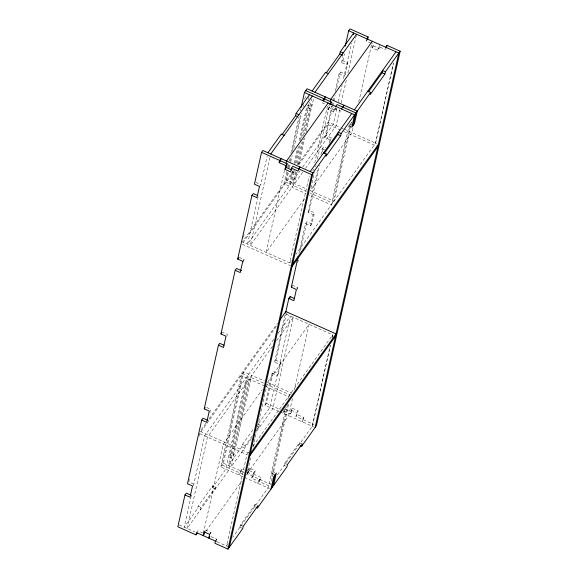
<?xml version="1.0" encoding="UTF-8"?>
<svg xmlns="http://www.w3.org/2000/svg" width="578" height="578" viewBox="0 0 578 578"><rect width="100%" height="100%" fill="white"/><g stroke="black" fill="none" stroke-linecap="round" stroke-linejoin="round"><path stroke-width="0.43" stroke-dasharray="2.89 2.17" d="M189.396 479.241L188.804 481.879L193.854 484.126L192.965 485.361M199.013 436.209L199.605 433.579L276.559 326.151M243.439 237.479L244.024 234.841M191.152 496.22L184.23 527.187L197.64 508.459L198.146 506.212L212.885 485.636L215.724 486.9L215.218 489.147L212.379 487.883L212.885 485.636M193.464 485.852L204.648 435.819L273.813 339.279M209.821 412.692L210.594 409.238L206.267 407.317M226.944 336.078L227.327 334.351L222.284 332.104M243.49 262.058L244.068 259.464L239.025 257.224M258.099 196.693L247.5 244.118L300.04 170.777M259.479 186.434L260.808 184.584L267.152 156.197M269.977 157.534L250.346 245.383L302.886 172.049M215.724 486.9L200.985 507.477L200.479 509.724L197.64 508.459M203.348 533.219L223.267 444.106L262.239 389.702M284.477 170.272L266.118 252.398L305.61 197.271M242.832 476.734L220.753 466.908L241.171 375.548L246.221 377.795L225.796 469.155L212.379 487.883M286.775 171.543L284.022 183.84L289.072 186.087L292.793 169.433M287.757 167.15L288.935 161.883M289.13 161.002L289.52 159.246M290.893 153.098L298.949 117.081M300.322 110.933L300.712 109.177M287.512 172.331L285.351 181.991L290.394 184.238L293.53 170.214M288.494 167.938L289.275 164.419M290.062 160.908L290.85 157.397M292.222 151.248L300.271 115.224M220.753 466.908L223.404 463.209L243.822 371.849L248.872 374.089L228.447 465.449L241.864 446.729L242.363 444.482L253.547 428.869M288.249 173.111L286.674 180.141L291.724 182.381L294.462 170.113M289.426 167.844L290.604 162.57M290.799 161.688L292.172 155.54M293.747 148.517L301.6 113.375M302.973 107.226L303.566 104.589M304.743 99.322L305.726 94.929M210.623 533.985L210.963 532.49L205.284 529.961L204.395 531.196M294.166 163.299L297.497 148.401M299.26 140.512L306.701 107.212L309.353 103.505L312.192 104.77L309.541 108.469L306.701 107.212M308.377 99.719L309.302 95.558M295.098 163.198L298.819 146.552M300.192 140.411L308.031 105.355L310.87 106.619L304.794 133.793M296.03 163.104L300.148 144.695M301.716 137.687L309.729 101.844M295.452 171.543L291.919 187.359L306.109 193.666M297.2 163.69L302.128 141.675M303.501 135.527L311.752 98.628M296.174 172.352L293.234 185.502L306.376 191.347M297.937 164.463L303.616 139.045M297.121 172.23L294.57 183.652L307.185 189.266M298.869 164.369L304.779 137.969M306.123 131.936L313.681 98.108M216.41 540.676L216.743 539.18L210.125 536.232M252.319 435.812L245.202 445.746L244.704 447.993L241.864 446.729M240.21 473.129L240.715 470.882M242.045 469.025L241.539 471.272L238.887 474.979L239.386 472.732L242.045 469.025L244.415 470.08M248.482 452.451L246.914 454.626L226.504 545.986L228.563 543.103M293.429 170.712L242.457 241.871L289.766 262.918L309.208 175.95M312.958 170.785L313.355 169.036M314.721 162.917L327.415 106.128M327.863 109.488L330.522 105.781L336.194 108.31L333.542 112.016L327.863 109.488L328.701 105.745L330.031 103.896L329.193 107.638L334.872 110.16L335.37 107.913M288.595 404.289L270.728 484.256L247.066 473.736L247.572 471.489L248.663 471.973L249.501 468.231L255.18 470.759L254.342 474.502L251.69 478.208L258.315 481.149L260.967 477.45L254.342 474.502M247.767 470.615L250.888 456.634M253.041 447.025L256.357 432.171M256.553 431.296L267.491 382.376L309.057 324.345L294.412 389.875M351.099 126.958L348.975 126.011L351.619 122.305L333.997 201.187L310.343 190.668L314.446 172.323M315.617 167.078L316.007 165.33M317.373 159.217L329.482 105.044M247.341 473.83L248.179 470.08L253.858 472.609L253.019 476.351M257.817 424.223L259.948 425.17L259.443 427.417L257.311 426.463M279.167 411.493L264.97 405.178L272.086 373.352L273.408 371.502L278.459 373.749L280.966 362.514L275.923 360.267L274.593 362.124L279.644 364.364L280.966 362.514M274.593 362.124L285.395 313.818L332.704 334.864L332.126 337.509M298.934 253.229L305.56 223.585L306.889 221.728L311.939 223.975L314.446 212.74L309.403 210.5L308.074 212.35L313.117 214.597L314.446 212.74M308.074 212.35L318.016 167.88M320.935 154.803L322.3 148.698L323.629 146.848L325.79 147.809M324.814 137.463L326.137 135.613L331.187 137.86L329.857 139.71L324.814 137.463L331.779 106.301M331.974 105.427L332.762 101.916M332.957 101.034L333.94 96.642M335.117 91.375L339.04 73.811L340.37 71.961L345.413 74.201L347.927 62.973L342.877 60.726L341.555 62.576L346.598 64.823L347.927 62.973M341.555 62.576L342.899 56.557M264.97 405.178L266.299 403.328L273.408 371.502M275.923 360.267L286.45 313.182M297.728 262.715L298.508 259.226M300.459 250.505L306.889 221.728M309.403 210.5L319.533 165.156M322.459 152.079L323.629 146.848M326.137 135.613L335.103 95.5M336.663 88.528L340.37 71.961M342.877 60.726L344.416 53.848M239.906 527.259L240.412 525.012L255.151 504.435L257.99 505.699M251.69 478.208L252.528 474.459L255.18 470.759M333.542 112.016L334.38 108.267L335.71 106.417M305.56 223.585L310.61 225.825L313.117 214.597M329.084 143.163L329.857 139.71M336.822 108.548L333.289 124.357L302.634 167.15M338.397 101.526L342.125 84.836M343.498 78.687L351.402 43.321M297.323 289.354L297.706 287.627L292.663 285.38M330.414 141.314L331.187 137.86M339.662 109.806L336.136 125.621L305.473 168.415M341.244 102.783L346.54 79.063M347.92 72.915L356.366 35.142M258.315 481.149L257.81 483.396L260.468 479.697L260.967 477.45M259.638 479.299L259.139 481.546L272.231 487.37M255.151 504.435L254.652 506.682L256.076 507.318M284.94 409.152L283.61 411.001L283.104 413.248L284.434 411.399L284.94 409.152L291.558 412.1L292.396 408.35L298.075 410.879L297.236 414.621L295.914 416.471L302.532 419.418L303.862 417.569L297.236 414.621M371.04 43.177L366.3 41.067L366.806 38.82M286.132 407.114L268.076 487.962L232.688 537.345M287.909 399.232L288.487 396.595L264.84 386.075M349.343 124.349L331.346 204.894L307.691 194.374M287.656 404.383L272.18 473.628L275.02 474.885M289.419 396.501L289.809 394.745L266.812 384.515M290.756 394.651L291.139 392.895L267.491 382.376M292.461 398.61L288.639 415.705L247.066 473.736M352.883 128.273L351.908 132.637L310.343 190.668M358.743 102.06L371.632 44.398M283.61 411.001L290.235 413.949L291.074 410.207L292.396 408.35M379.594 46.182L379.089 48.429L377.766 50.286L372.088 47.757L372.926 44.015L371.827 43.523M372.088 47.757L373.417 45.908L373.915 43.661M302.215 443.969L299.375 442.705L284.636 463.281L284.13 465.528L285.554 466.164M295.914 416.471L296.752 412.728L298.075 410.879M377.766 50.286L378.604 46.536L379.927 44.687M302.532 419.418L302.034 421.665L303.363 419.816L303.862 417.569M298.869 444.952L299.375 442.705M312.286 426.224L330.349 345.406L312.293 426.232L277.426 474.892M332.119 337.501L332.704 334.864L252.629 446.65M375.555 143.156L393.43 63.219L375.57 143.163L296.001 254.212M366.3 41.067L367.182 39.831M345.413 74.201L344.091 76.058L339.04 73.811M297.591 164.911L328.246 122.11L340.081 127.377M294.787 170.366L241.951 244.118L290.459 265.692M298.971 164.52L327.74 124.357L343.361 131.307M386.552 47.634L385.23 49.484L378.604 46.536M242.746 261.321L244.068 259.464M310.61 225.825L311.939 223.975M289.766 262.918L291.334 260.743M296.825 288.863L297.706 287.627M205.862 423.298L200.104 431.333L248.612 452.906M208.998 418.92L277.527 323.254M277.967 333.47L290.438 316.065L270.02 407.425L258.149 423.992M272.505 346.345L207.488 437.084L187.077 528.451L228.642 470.42L249.053 379.06L264.045 385.728M276.652 340.536L293.284 317.329L272.867 408.689L256.235 431.903M278.459 373.749L277.129 375.599L272.086 373.352M257.405 428.717L259.948 425.17M251.56 438.435L231.287 466.713L251.712 375.353L264.334 380.974M196.491 532.613L197.821 530.763L202.56 532.865M249.501 468.231L246.849 471.937L252.528 474.459M205.963 531.117L241.821 481.062M246.452 475.065L248.663 471.973M290.235 413.949L291.558 412.1M209.633 534.339L210.963 532.49M215.421 541.03L216.743 539.18M273.51 471.771L270.851 475.477L272.274 476.113M373.417 45.908L379.089 48.429M322.076 102.797L326.028 104.553M334.38 108.267L341.006 111.214M352.428 125.108L350.297 124.162L332.661 203.037L309.664 192.806M340.868 127.731L343.238 128.778M344.026 129.132L376.986 143.792M344.185 131.676L377.073 146.306M322.3 148.698L324.468 149.659M255.765 182.337L260.808 184.584M263.525 383.055L250.382 377.21L232.753 456.085L229.914 454.821L247.543 375.946L242.5 373.699L222.075 465.059L244.92 475.195M291.074 410.207L296.752 412.728M266.299 403.328L280.316 409.564M303.363 419.816L313.999 424.548M279.954 411.847L313.709 426.86M242.363 444.482L245.202 445.746M284.636 463.281L287.476 464.546M199.605 433.579L246.914 454.626M273.517 471.778L274.933 472.407M223.404 463.209L244.393 472.515M244.415 477.435L269.485 488.591M198.146 506.212L200.985 507.477M240.412 525.012L243.251 526.276M239.921 527.266L242.746 528.523M179.18 524.94L194.952 531.955M217.032 541.774L229.336 547.25M231.236 452.971L228.585 456.678L231.424 457.935L234.076 454.236L231.236 452.971"/><path stroke-width="0.87" d="M191.34 495.353L186.297 493.113L184.967 494.963L177.858 526.789L195.993 534.86L197.315 533.003M208.08 420.473L203.037 418.226L201.708 420.076L187.482 483.728L192.525 485.975L190.018 497.21L184.967 494.963M201.708 420.076L206.758 422.323L209.265 411.088L204.215 408.848L218.448 345.189L219.77 343.339L224.098 345.261M218.448 345.189L223.491 347.436L226.005 336.201L220.955 333.961L235.188 270.309L236.51 268.452L241.561 270.699M235.188 270.309L240.231 272.549L242.746 261.321L237.695 259.074L251.921 195.422L253.251 193.572L257.578 195.494M323.615 152.838L326.44 154.095L313.03 172.822L262.874 150.511L261.552 152.361L254.436 184.187L259.479 186.434L256.972 197.669L251.921 195.422M195.993 534.86L196.491 532.613L216.244 541.427M279.181 162.678L279.687 160.431L281.016 158.574L280.511 160.821L279.181 162.678L285.807 165.626L287.136 163.769L280.511 160.821M281.854 134.855L295.575 115.701L296.081 113.454L309.49 94.727M286.038 163.285L286.544 161.038L328.109 103.007M229.336 547.25L313.03 172.822L311.701 174.672L292.815 166.298L291.485 168.147L290.647 171.89L284.968 169.368L285.807 165.626M204.944 531.457L204.446 533.704L203.116 535.56L203.955 531.811L209.633 534.339L208.795 538.082L209.677 536.846M284.968 169.368L286.298 167.512L287.136 163.769M301.109 107.414L304.447 92.48L307.099 88.781L357.247 111.092L354.459 123.569L351.807 127.276L354.596 114.791L304.447 92.48M215.421 541.03L214.915 543.277L228.007 549.1L242.746 528.523L243.251 526.276L257.99 505.699L257.492 507.946L256.076 507.318M299.606 168.494L299.939 166.999L298.609 168.848L298.111 171.095L291.485 168.147M305.769 90.63L323.911 98.701L323.405 100.948L324.735 99.091L325.233 96.844L322.582 100.55M228.007 549.1L311.701 174.672M326.071 73.124L339.799 53.971L340.298 51.724L353.714 32.997L353.324 34.716M330.262 101.555L330.761 99.308L372.333 41.276M330.854 104.286L331.353 102.039L324.735 99.091M285.561 313.074L288.827 298.472L290.149 296.615L294.477 298.544M288.827 298.472L293.87 300.712L296.384 289.484L291.334 287.237L298.154 256.719M345.203 46.233L348.664 30.75L349.993 28.9L368.128 36.97L367.63 39.217M289.759 298.364L290.149 296.615M326.44 154.095L325.941 156.342L340.68 135.765L341.186 133.518L370.664 92.364L367.832 91.107M324.121 153.661L337.841 134.501L338.347 132.254L341.186 133.518M270.901 489.219L273.69 476.742L276.349 473.035L273.553 485.52M272.231 487.37L275.02 474.885M353.136 125.419L355.925 112.941L342.833 107.118M370.664 92.364L370.166 94.611L384.905 74.035L385.403 71.788L400.142 51.211L387.058 45.387L385.728 47.237M386.718 46.883L387.058 45.387M368.338 91.931L382.065 72.77L382.564 70.523L385.403 71.788M300.293 445.587L301.709 446.216L302.215 443.969L287.476 464.546L286.97 466.793L257.492 507.946M315.126 427.489L398.82 53.06L348.664 30.75M400.142 51.211L316.448 425.639L301.709 446.216M267.925 152.751L281.334 134.031L284.174 135.295M312.142 91.021L325.559 72.301L328.398 73.565M270.764 154.015L312.337 95.991M314.981 92.285L356.561 34.261M366.806 38.82L368.128 36.97M330.031 103.896L331.353 102.039M335.71 106.417L337.032 104.567L342.92 107.183M341.504 108.967L344.163 105.268M237.695 259.074L238.584 257.839M310.191 171.558L351.771 113.534M354.415 109.827L395.988 51.803M220.955 333.961L221.844 332.726M292.605 264.182L378.395 144.421M292.107 266.429L377.896 146.668M204.215 408.848L205.103 407.613M291.334 287.237L292.222 286.002M279.615 320.335L285.893 311.571L336.049 333.882L250.26 453.643M249.754 455.89L335.543 336.129M340.298 51.724L343.137 52.988M339.799 53.971L342.638 55.228M382.065 72.77L384.905 74.035M296.081 113.454L298.913 114.719M295.575 115.701L297.706 116.648M337.841 134.501L340.68 135.765M261.552 152.361L279.687 160.431M286.298 167.512L291.977 170.04"/></g></svg>
